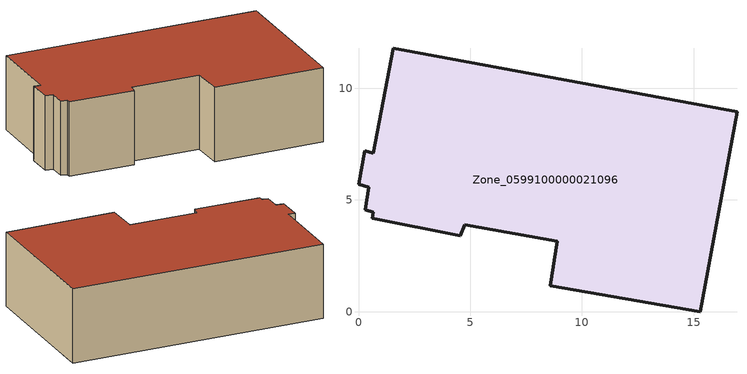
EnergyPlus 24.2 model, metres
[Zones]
Zone_0599100000021096
 floor ground (C_G): 0.65,4.45 0.29,4.57 0.46,5.57 0,5.71 0.27,7.21 0.67,7.09 1.56,11.79 16.94,8.95 15.29,0 8.59,1.16 8.9,3.16 4.75,3.9 4.56,3.41 0.61,4.19 z0
 wall outside (C_F): 16.94,8.95 1.56,11.79 0.67,7.09 0.27,7.21 0,5.71 0.46,5.57 0.29,4.57 0.65,4.45 0.61,4.19 4.56,3.41 4.75,3.9 8.9,3.16 8.59,1.16 15.29,0 16.94,8.95 z0:4.58
 roof outside (C_R): 0.29,4.57 0.65,4.45 0.61,4.19 4.56,3.41 4.75,3.9 8.9,3.16 8.59,1.16 15.29,0 16.94,8.95 1.56,11.79 0.67,7.09 0.27,7.21 0,5.71 0.46,5.57 z4.58
[BUILDING]
Pand.0599100000021096: North Axis=0; Terrain=City; Loads Convergence Tolerance Value=0.04; Temperature Convergence Tolerance Value=0.4; Solar Distribution=FullExterior; Maximum Number of Warmup Days=25; Minimum Number of Warmup Days=1
[Site:Location]
Rotterdam.The.Hague.AP_ZH_NLD Design_Conditions: Latitude=51.96; Longitude=4.45; Time Zone=1; Elevation=-4.5
[SITE:GROUNDTEMPERATURE:BUILDINGSURFACE]
18, 18, 18, 18, 18, 18, 18, 18, 18, 18, 18, 18
[MATERIAL] Thermal Absorptance=0.9; Solar Absorptance=0.7; Visible Absorptance=0.7
Name | Roughness | Thickness | Conductivity | Density | Specific Heat
G.D.1965 | MediumSmooth | 0.15 | 1 | 540 | 1210
F.D.1965 | Rough | 0.3 | 0.857143 | 1920 | 840
R.D.1965 | MediumRough | 0.2 | 0.08 | 1500 | 1000
[CONSTRUCTION]
C_G: G.D.1965
C_F: F.D.1965
C_R: R.D.1965
[ZONE]
Zone_0599100000021096: Type=1; Multiplier=1; Ceiling Height=Autocalculate; Volume=Autocalculate; Floor Area=autocalculate; Part of Total Floor Area=Yes
[ZONEINFILTRATION:DESIGNFLOWRATE]
Infil_Zone_0599100000021096: Zone or ZoneList or Space or SpaceList=Zone_0599100000021096; Schedule=AlwaysOn; Design Flow Rate Calculation Method=Flow/Area; Flow Rate per Floor Area=0.0042; Constant Term Coefficient=1; Temperature Term Coefficient=0; Velocity Term Coefficient=0; Velocity Squared Term Coefficient=0
[HVACTEMPLATE:ZONE:IDEALLOADSAIRSYSTEM]
Zone_0599100000021096: Maximum Heating Supply Air Temperature=50; Minimum Cooling Supply Air Temperature=13; Maximum Heating Supply Air Humidity Ratio=0.0156; Minimum Cooling Supply Air Humidity Ratio=0.0077; Heating Limit=NoLimit; Cooling Limit=NoLimit; Dehumidification Control Type=ConstantSensibleHeatRatio; Cooling Sensible Heat Ratio=0.7; Dehumidification Setpoint=60; Humidification Control Type=None; Humidification Setpoint=30; Outdoor Air Method=None; Outdoor Air Flow Rate per Person=0.00944; Outdoor Air Flow Rate per Zone Floor Area=0; Outdoor Air Flow Rate per Zone=0; Demand Controlled Ventilation Type=None; Outdoor Air Economizer Type=NoEconomizer; Heat Recovery Type=None; Sensible Heat Recovery Effectiveness=0.7; Latent Heat Recovery Effectiveness=0.65
[ZONECONTROL:THERMOSTAT]
ThermostatControl_Zone_0599100000021096: Zone or ZoneList=Zone_0599100000021096; Control Type Schedule=DualSetpointControlType; Control 1=Thermostat_Zone_0599100000021096; Temperature Difference Between Cutout And Setpoint=0
[THERMOSTATSETPOINT:DUALSETPOINT]
Thermostat_Zone_0599100000021096: Heating Setpoint Temperature Schedule=HeatingSetpoint_Zone_0599100000021096; Cooling Setpoint Temperature Schedule=CoolingSetpoint_Zone_0599100000021096
[SCHEDULE:COMPACT]
HeatingSetpoint_Zone_0599100000021096: Through: 12/31, For: AllDays, Until: 24:00, 21
CoolingSetpoint_Zone_0599100000021096: Through: 12/31, For: AllDays, Until: 24:00, 24
DualSetpointControlType: Through: 12/31, For: AllDays, Until: 24:00, 4
AlwaysOn: Through: 12/31, For: AllDays, Until: 24:00, 1
